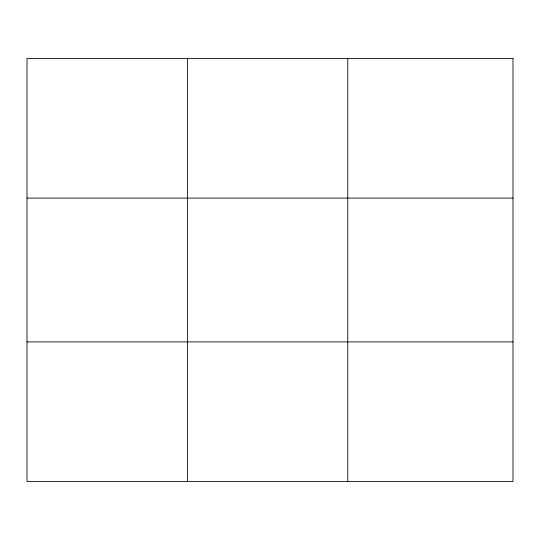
<?xml version="1.0" encoding="UTF-8"?>
<svg xmlns="http://www.w3.org/2000/svg" width="540" height="540" viewBox="0 0 540 540"><rect width="100%" height="100%" fill="white"/><g stroke="black" fill="none" stroke-linecap="round" stroke-linejoin="round"><path stroke-width="0.81" d="M187.38 481.478L187.38 58.523M347.76 481.478L347.76 58.523M27 198.099L513 198.099M27 341.901L513 341.901M513 58.523L513 481.478L27 481.478L27 58.523L513 58.523"/></g></svg>
